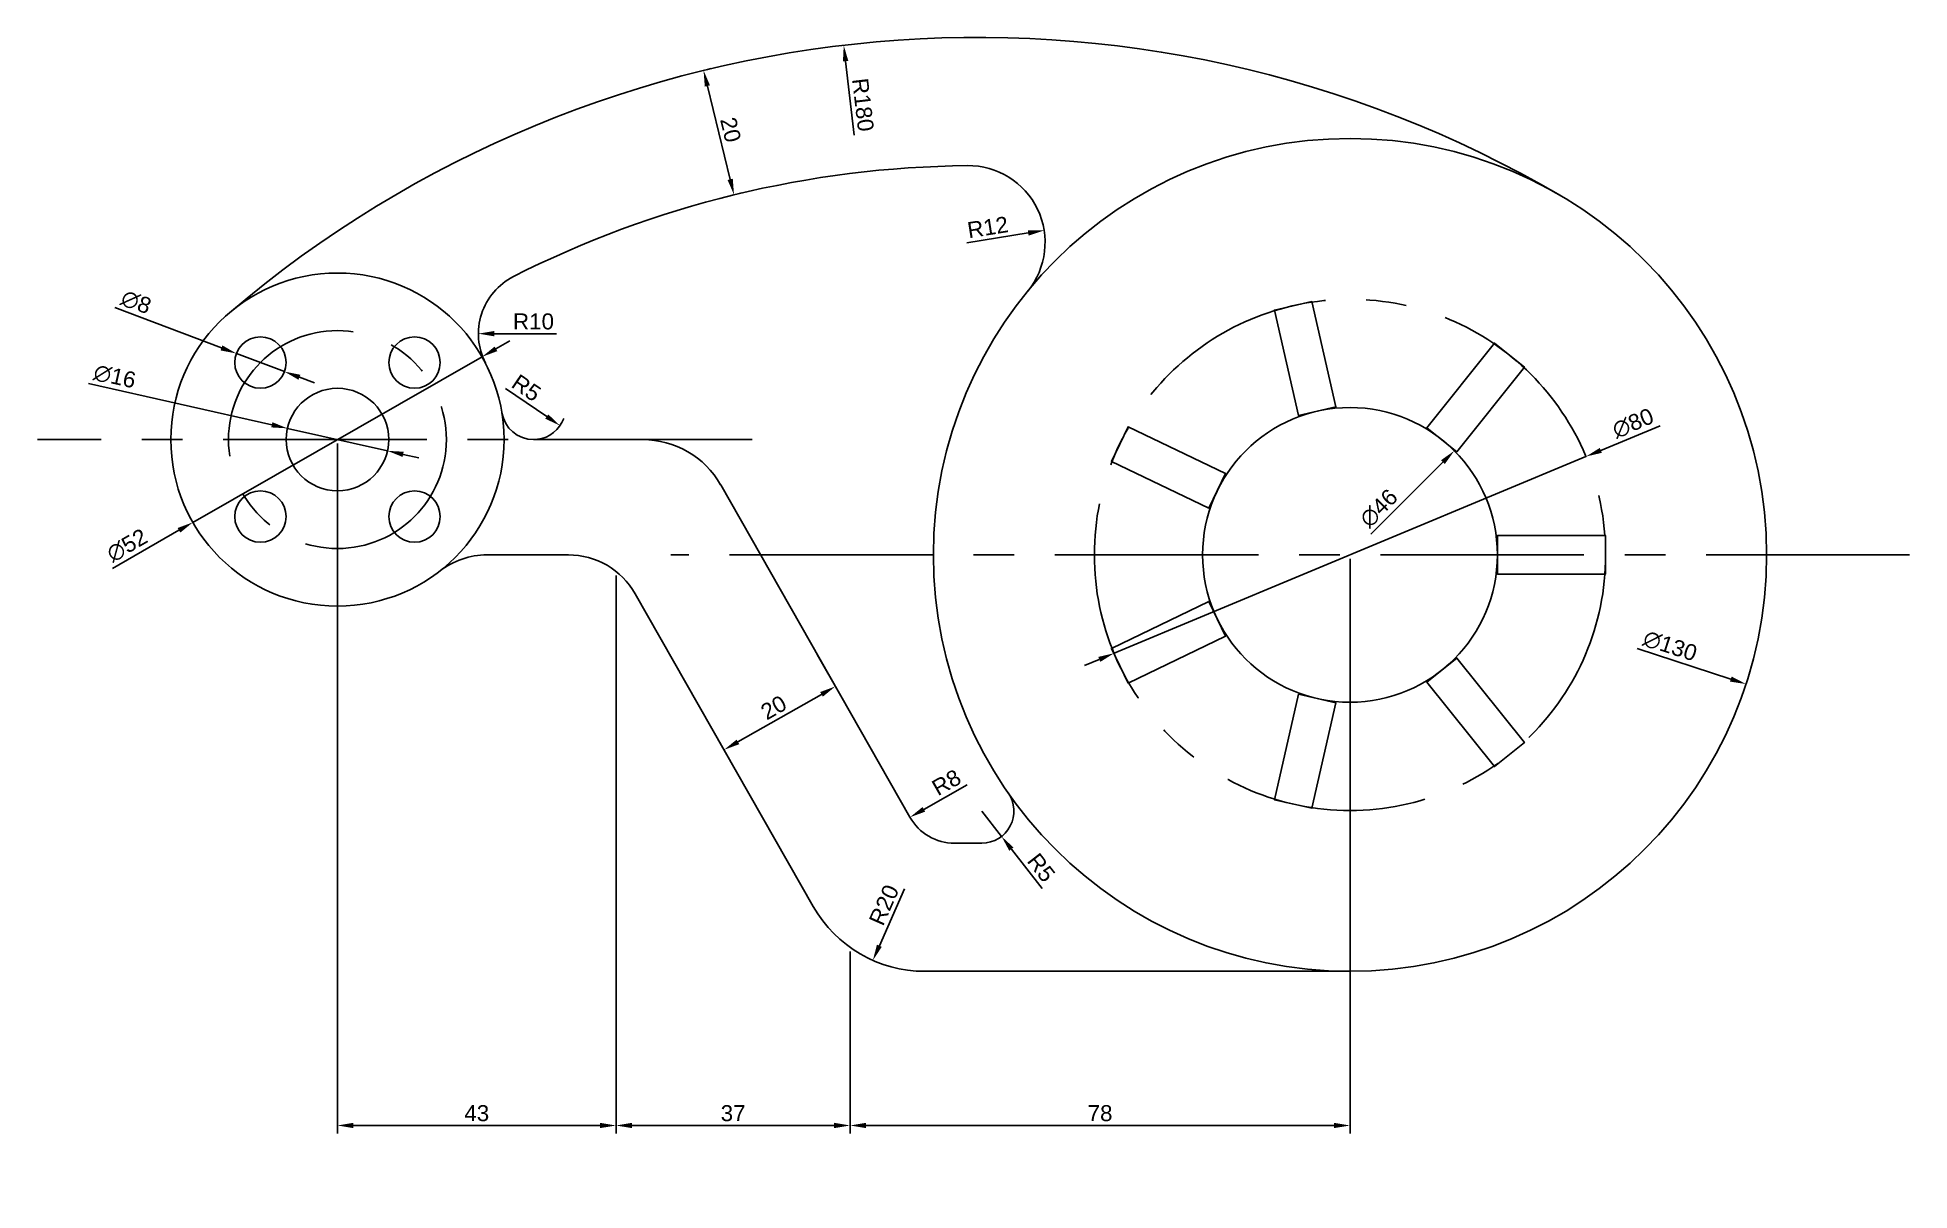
# Model space of a CAD drawing. Header units: millimetres. Extents: x 112 to 404, y 27 to 207.
import ezdxf

# ---------------------------------------------------------------- set-up
doc = ezdxf.new("R2010")
doc.units = ezdxf.units.MM
doc.linetypes.add('CENTER', pattern=[50.8, 31.75, -6.35, 6.35, -6.35])
doc.layers.get('0').update_dxf_attribs({"color": 50})
doc.layers.add('CENTER', color=70, linetype='CENTER')
doc.layers.add('DIM', color=130, linetype='Continuous')
doc.styles.get("Standard").update_dxf_attribs({"font": 'arial.ttf'})
doc.dimstyles.new('ISO-25', dxfattribs={"dimtxt": 2.5, "dimasz": 2.5, "dimexe": 1.25, "dimexo": 0.625, "dimtad": 1, "dimdec": 0, "dimtxsty": 'Standard', "dimcen": 2.5, "dimadec": 0, "dimazin": 0, "dimtfac": 1, "dimtdec": 0, "dimtmove": 0, "dimatfit": 3, "dimfxl": 1, "dimarcsym": 0})

# ---------------------------------------------------------------- blocks, each defined once
blk = doc.blocks.new('*U2')
blk.add_circle((0, 0), 4)
blk = doc.blocks.new('*U3')
at = {"color": 0, "linetype": 'ByBlock', "lineweight": -2, "transparency": 16777216}
for p, rotation in [((147.01, 156.04), 90.00000000000001), ((147.01, 132), 180), ((171.06, 132), 270)]:
    blk.add_blockref('*U2', p, dxfattribs=dict(at, rotation=rotation))
blk.add_blockref('*U2', (171.06, 156.04), dxfattribs=at)
blk = doc.blocks.new('*U4')
blk.add_lwpolyline([(-8.44, 0), (-8.44, 3), (8.44, 3), (8.44, -3), (-8.44, -3)], close=True)
blk = doc.blocks.new('*U5')
at = {"color": 0, "linetype": 'ByBlock', "lineweight": -2, "transparency": 16777216}
for p, rotation in [((310.04, 156.67), 102.8571428571429), ((336.64, 150.6), 51.4285714285714), ((288.71, 139.66), 154.2857142857142), ((288.71, 112.38), 205.7142857142857), ((336.64, 101.44), 308.5714285714285), ((310.04, 95.36), 257.1428571428571)]:
    blk.add_blockref('*U4', p, dxfattribs=dict(at, rotation=rotation))
blk.add_blockref('*U4', (348.48, 126.02), dxfattribs=at)
blk = doc.blocks.new('*D6')
at = {"layer": 'Defpoints', "color": 0, "transparency": 16777216}
for p in [(159.03, 144.02), (202.5, 123.43), (202.5, 36.95)]:
    blk.add_point(p, dxfattribs=at)
at = {"layer": 'DIM', "color": 0, "lineweight": -2, "transparency": 16777216}
for p, q in [((159.03, 143.39), (159.03, 35.7)), ((202.5, 122.81), (202.5, 35.7)), ((161.53, 36.95), (200, 36.95))]:
    blk.add_line(p, q, dxfattribs=at)
at = {"layer": 'DIM', "color": 0, "transparency": 16777216}
for points in [[(161.53, 37.37), (161.53, 36.54), (159.03, 36.95)], [(200, 37.37), (200, 36.54), (202.5, 36.95)]]:
    blk.add_solid(points, dxfattribs=at)
at = {"layer": 'DIM', "color": 0, "transparency": 16777216, "insert": (180.77, 38.86), "char_height": 2.5, "attachment_point": 5}
blk.add_mtext('43', dxfattribs=at)
blk = doc.blocks.new('*D7')
at = {"layer": 'Defpoints', "color": 0, "transparency": 16777216}
for p in [(202.5, 123.43), (239.03, 64.75), (239.03, 36.95)]:
    blk.add_point(p, dxfattribs=at)
at = {"layer": 'DIM', "color": 0, "lineweight": -2, "transparency": 16777216}
for p, q in [((202.5, 122.81), (202.5, 35.7)), ((239.03, 64.12), (239.03, 35.7)), ((205, 36.95), (236.53, 36.95))]:
    blk.add_line(p, q, dxfattribs=at)
at = {"layer": 'DIM', "color": 0, "transparency": 16777216}
for points in [[(205, 37.37), (205, 36.54), (202.5, 36.95)], [(236.53, 37.37), (236.53, 36.54), (239.03, 36.95)]]:
    blk.add_solid(points, dxfattribs=at)
at = {"layer": 'DIM', "color": 0, "transparency": 16777216, "insert": (220.77, 38.86), "char_height": 2.5, "attachment_point": 5}
blk.add_mtext('37', dxfattribs=at)
blk = doc.blocks.new('*D8')
at = {"layer": 'Defpoints', "color": 0, "transparency": 16777216}
for p in [(317.03, 126.02), (239.03, 64.75), (317.03, 36.95)]:
    blk.add_point(p, dxfattribs=at)
at = {"layer": 'DIM', "color": 0, "lineweight": -2, "transparency": 16777216}
for p, q in [((317.03, 125.39), (317.03, 35.7)), ((239.03, 64.12), (239.03, 35.7)), ((241.53, 36.95), (314.53, 36.95))]:
    blk.add_line(p, q, dxfattribs=at)
at = {"layer": 'DIM', "color": 0, "transparency": 16777216}
for points in [[(241.53, 37.37), (241.53, 36.54), (239.03, 36.95)], [(314.53, 37.37), (314.53, 36.54), (317.03, 36.95)]]:
    blk.add_solid(points, dxfattribs=at)
at = {"layer": 'DIM', "color": 0, "transparency": 16777216, "insert": (278.03, 38.86), "char_height": 2.5, "attachment_point": 5}
blk.add_mtext('78', dxfattribs=at)
blk = doc.blocks.new('*D9')
at = {"layer": 'Defpoints', "color": 0, "transparency": 16777216}
for p in [(233.6, 111), (236.73, 105.49), (219.38, 95.54)]:
    blk.add_point(p, dxfattribs=at)
at = {"layer": 'DIM', "color": 0, "lineweight": -2, "transparency": 16777216}
for p, q in [((233.9, 110.46), (237.35, 104.4)), ((221.53, 96.83), (234.56, 104.25)), ((219.08, 96.08), (218.73, 96.68))]:
    blk.add_line(p, q, dxfattribs=at)
at = {"layer": 'DIM', "color": 0, "transparency": 16777216}
for points in [[(234.36, 104.61), (234.77, 103.89), (236.73, 105.49)], [(221.32, 97.19), (221.73, 96.47), (219.35, 95.59)]]:
    blk.add_solid(points, dxfattribs=at)
at = {"layer": 'DIM', "color": 0, "transparency": 16777216, "insert": (227.1, 102.19), "char_height": 2.5, "attachment_point": 5, "rotation": 29.6499}
blk.add_mtext('20', dxfattribs=at)
blk = doc.blocks.new('*D10')
at = {"layer": 'Defpoints', "color": 0, "transparency": 16777216}
for p in [(250.66, 81.02), (242.58, 62.72)]:
    blk.add_point(p, dxfattribs=at)
at = {"layer": 'DIM', "color": 0, "lineweight": -2, "transparency": 16777216}
blk.add_line((247.52, 73.9), (243.59, 65.01), dxfattribs=at)
at = {"layer": 'DIM', "color": 0, "transparency": 16777216}
blk.add_solid([(243.21, 65.18), (243.97, 64.84), (242.58, 62.72)], dxfattribs=at)
at = {"layer": 'DIM', "color": 0, "transparency": 16777216, "insert": (244.32, 71.37), "char_height": 2.5, "attachment_point": 5, "rotation": 66.1644}
blk.add_mtext('R20', dxfattribs=at)
blk = doc.blocks.new('*D11')
at = {"layer": 'Defpoints', "color": 0, "transparency": 16777216}
for p in [(255.31, 89.02), (248.36, 85.06)]:
    blk.add_point(p, dxfattribs=at)
at = {"layer": 'DIM', "color": 0, "lineweight": -2, "transparency": 16777216}
blk.add_line((257.3, 90.15), (250.54, 86.3), dxfattribs=at)
at = {"layer": 'DIM', "color": 0, "transparency": 16777216}
blk.add_solid([(250.33, 86.66), (250.74, 85.94), (248.36, 85.06)], dxfattribs=at)
at = {"layer": 'DIM', "color": 0, "transparency": 16777216, "insert": (254.06, 90.49), "char_height": 2.5, "attachment_point": 5, "rotation": 29.6499}
blk.add_mtext('R8', dxfattribs=at)
blk = doc.blocks.new('*D12')
at = {"layer": 'Defpoints', "color": 0, "transparency": 16777216}
for p in [(259.59, 86.02), (262.66, 82.07)]:
    blk.add_point(p, dxfattribs=at)
at = {"layer": 'DIM', "color": 0, "lineweight": -2, "transparency": 16777216}
for p, q in [((259.59, 86.02), (262.66, 82.07)), ((268.98, 73.94), (264.19, 80.1))]:
    blk.add_line(p, q, dxfattribs=at)
at = {"layer": 'DIM', "color": 0, "transparency": 16777216}
blk.add_solid([(264.52, 80.35), (263.86, 79.84), (262.66, 82.07)], dxfattribs=at)
at = {"layer": 'DIM', "color": 0, "transparency": 16777216, "insert": (268.85, 77.2), "char_height": 2.5, "attachment_point": 5, "rotation": 307.8747}
blk.add_mtext('R5', dxfattribs=at)
blk = doc.blocks.new('*D13')
at = {"layer": 'Defpoints', "color": 0, "transparency": 16777216}
for p in [(181.02, 160.55), (191.02, 160.55)]:
    blk.add_point(p, dxfattribs=at)
at = {"layer": 'DIM', "color": 0, "lineweight": -2, "transparency": 16777216}
blk.add_line((193.23, 160.55), (183.52, 160.55), dxfattribs=at)
at = {"layer": 'DIM', "color": 0, "transparency": 16777216}
blk.add_solid([(183.52, 160.97), (183.52, 160.13), (181.02, 160.55)], dxfattribs=at)
at = {"layer": 'DIM', "color": 0, "transparency": 16777216, "insert": (189.62, 162.45), "char_height": 2.5, "attachment_point": 5}
blk.add_mtext('R10', dxfattribs=at)
blk = doc.blocks.new('*D14')
at = {"layer": 'Defpoints', "color": 0, "transparency": 16777216}
for p in [(189.63, 149.02), (193.76, 146.2)]:
    blk.add_point(p, dxfattribs=at)
at = {"layer": 'DIM', "color": 0, "lineweight": -2, "transparency": 16777216}
blk.add_line((185.25, 152), (191.69, 147.61), dxfattribs=at)
blk.add_arc((189.63, 149.02), 5, 277.162, 340.0382, dxfattribs=at)
at = {"layer": 'DIM', "color": 0, "transparency": 16777216}
blk.add_solid([(191.93, 147.95), (191.46, 147.27), (193.76, 146.2)], dxfattribs=at)
at = {"layer": 'DIM', "color": 0, "transparency": 16777216, "insert": (188.51, 152.08), "char_height": 2.5, "attachment_point": 5, "rotation": 325.7143}
blk.add_mtext('R5', dxfattribs=at)
blk = doc.blocks.new('*D15')
at = {"layer": 'Defpoints', "color": 0, "transparency": 16777216}
for p in [(269.3, 176.66), (257.45, 174.79)]:
    blk.add_point(p, dxfattribs=at)
at = {"layer": 'DIM', "color": 0, "lineweight": -2, "transparency": 16777216}
blk.add_line((257.25, 174.75), (266.83, 176.27), dxfattribs=at)
at = {"layer": 'DIM', "color": 0, "transparency": 16777216}
blk.add_solid([(266.76, 176.68), (266.89, 175.85), (269.3, 176.66)], dxfattribs=at)
at = {"layer": 'DIM', "color": 0, "transparency": 16777216, "insert": (260.51, 177.17), "char_height": 2.5, "attachment_point": 5, "rotation": 8.9677}
blk.add_mtext('R12', dxfattribs=at)
blk = doc.blocks.new('*D16')
at = {"layer": 'Defpoints', "color": 0, "transparency": 16777216}
for p in [(238.03, 205.58), (258.9, 26.79)]:
    blk.add_point(p, dxfattribs=at)
at = {"layer": 'DIM', "color": 0, "lineweight": -2, "transparency": 16777216}
blk.add_line((239.68, 191.52), (238.32, 203.1), dxfattribs=at)
at = {"layer": 'DIM', "color": 0, "transparency": 16777216}
blk.add_solid([(238.74, 203.14), (237.91, 203.05), (238.03, 205.58)], dxfattribs=at)
at = {"layer": 'DIM', "color": 0, "transparency": 16777216, "insert": (241.03, 196.28), "char_height": 2.5, "attachment_point": 5, "rotation": 276.6584}
blk.add_mtext('R180', dxfattribs=at)
blk = doc.blocks.new('*D17')
at = {"layer": 'Defpoints', "color": 0, "transparency": 16777216}
for p in [(216.16, 201.64), (216.16, 201.64), (220.91, 182.22)]:
    blk.add_point(p, dxfattribs=at)
at = {"layer": 'DIM', "color": 0, "lineweight": -2, "transparency": 16777216}
for p, q in [((216.77, 201.79), (217.37, 201.94)), ((220.31, 184.64), (216.75, 199.21)), ((221.52, 182.36), (222.12, 182.51))]:
    blk.add_line(p, q, dxfattribs=at)
at = {"layer": 'DIM', "color": 0, "transparency": 16777216}
for points in [[(217.16, 199.31), (216.35, 199.12), (216.16, 201.64)], [(220.72, 184.74), (219.91, 184.54), (220.91, 182.22)]]:
    blk.add_solid(points, dxfattribs=at)
at = {"layer": 'DIM', "color": 0, "transparency": 16777216, "insert": (220.38, 192.38), "char_height": 2.5, "attachment_point": 5, "rotation": 283.7376}
blk.add_mtext('20', dxfattribs=at)
blk = doc.blocks.new('*D18')
at = {"layer": 'Defpoints', "color": 0, "transparency": 16777216}
for p in [(333.31, 142.27), (300.76, 109.76)]:
    blk.add_point(p, dxfattribs=at)
at = {"layer": 'DIM', "color": 0, "lineweight": -2, "transparency": 16777216}
blk.add_line((320.26, 129.24), (331.54, 140.51), dxfattribs=at)
at = {"layer": 'DIM', "color": 0, "transparency": 16777216}
blk.add_solid([(331.24, 140.8), (331.83, 140.21), (333.31, 142.27)], dxfattribs=at)
at = {"layer": 'DIM', "color": 0, "transparency": 16777216, "insert": (321.53, 133.3), "char_height": 2.5, "attachment_point": 5, "rotation": 44.974}
blk.add_mtext('∅46', dxfattribs=at)
blk = doc.blocks.new('*D19')
at = {"layer": 'Defpoints', "color": 0, "transparency": 16777216}
for p in [(255.24, 146.18), (378.83, 105.86)]:
    blk.add_point(p, dxfattribs=at)
at = {"layer": 'DIM', "color": 0, "lineweight": -2, "transparency": 16777216}
blk.add_line((361.85, 111.4), (376.45, 106.63), dxfattribs=at)
at = {"layer": 'DIM', "color": 0, "transparency": 16777216}
blk.add_solid([(376.58, 107.03), (376.32, 106.24), (378.83, 105.86)], dxfattribs=at)
at = {"layer": 'DIM', "color": 0, "transparency": 16777216, "insert": (366.97, 111.8), "char_height": 2.5, "attachment_point": 5, "rotation": 341.9309}
blk.add_mtext('∅130', dxfattribs=at)
blk = doc.blocks.new('*D20')
at = {"layer": 'Defpoints', "color": 0, "transparency": 16777216}
for p in [(353.85, 141.37), (280.22, 110.67)]:
    blk.add_point(p, dxfattribs=at)
at = {"layer": 'DIM', "color": 0, "lineweight": -2, "transparency": 16777216}
for p, q in [((365.43, 146.19), (356.16, 142.33)), ((280.22, 110.67), (353.85, 141.37)), ((277.91, 109.71), (275.6, 108.75))]:
    blk.add_line(p, q, dxfattribs=at)
at = {"layer": 'DIM', "color": 0, "transparency": 16777216}
for points in [[(356, 142.71), (356.32, 141.95), (353.85, 141.37)], [(277.75, 110.09), (278.07, 109.32), (280.22, 110.67)]]:
    blk.add_solid(points, dxfattribs=at)
at = {"layer": 'DIM', "color": 0, "transparency": 16777216, "insert": (361.19, 146.56), "char_height": 2.5, "attachment_point": 5, "rotation": 22.6318}
blk.add_mtext('∅80', dxfattribs=at)
blk = doc.blocks.new('*D21')
at = {"layer": 'Defpoints', "color": 0, "transparency": 16777216}
for p in [(143.27, 157.45), (150.76, 154.63)]:
    blk.add_point(p, dxfattribs=at)
at = {"layer": 'DIM', "color": 0, "lineweight": -2, "transparency": 16777216}
for p, q in [((124.28, 164.61), (140.93, 158.33)), ((150.76, 154.63), (143.27, 157.45)), ((153.1, 153.75), (155.44, 152.86))]:
    blk.add_line(p, q, dxfattribs=at)
at = {"layer": 'DIM', "color": 0, "transparency": 16777216}
for points in [[(141.08, 158.72), (140.79, 157.94), (143.27, 157.45)], [(153.24, 154.14), (152.95, 153.36), (150.76, 154.63)]]:
    blk.add_solid(points, dxfattribs=at)
at = {"layer": 'DIM', "color": 0, "transparency": 16777216, "insert": (127.61, 165.47), "char_height": 2.5, "attachment_point": 5, "rotation": 339.3391}
blk.add_mtext('∅8', dxfattribs=at)
blk = doc.blocks.new('*D22')
at = {"layer": 'Defpoints', "color": 0, "transparency": 16777216}
for p in [(151.23, 145.77), (166.84, 142.26)]:
    blk.add_point(p, dxfattribs=at)
at = {"layer": 'DIM', "color": 0, "lineweight": -2, "transparency": 16777216}
for p, q in [((120.16, 152.76), (148.79, 146.32)), ((166.84, 142.26), (151.23, 145.77)), ((169.28, 141.71), (171.72, 141.17))]:
    blk.add_line(p, q, dxfattribs=at)
at = {"layer": 'DIM', "color": 0, "transparency": 16777216}
for points in [[(148.88, 146.73), (148.7, 145.92), (151.23, 145.77)], [(169.37, 142.12), (169.19, 141.31), (166.84, 142.26)]]:
    blk.add_solid(points, dxfattribs=at)
at = {"layer": 'DIM', "color": 0, "transparency": 16777216, "insert": (124.28, 153.86), "char_height": 2.5, "attachment_point": 5, "rotation": 347.32}
blk.add_mtext('∅16', dxfattribs=at)
blk = doc.blocks.new('*D23')
at = {"layer": 'Defpoints', "color": 0, "transparency": 16777216}
for p in [(181.6, 156.94), (136.47, 131.1)]:
    blk.add_point(p, dxfattribs=at)
at = {"layer": 'DIM', "color": 0, "lineweight": -2, "transparency": 16777216}
for p, q in [((183.77, 158.18), (185.94, 159.42)), ((181.6, 156.94), (136.47, 131.1)), ((123.92, 123.91), (134.3, 129.86))]:
    blk.add_line(p, q, dxfattribs=at)
at = {"layer": 'DIM', "color": 0, "transparency": 16777216}
for points in [[(183.56, 158.54), (183.97, 157.82), (181.6, 156.94)], [(134.1, 130.22), (134.51, 129.5), (136.47, 131.1)]]:
    blk.add_solid(points, dxfattribs=at)
at = {"layer": 'DIM', "color": 0, "transparency": 16777216, "insert": (126.21, 127.49), "char_height": 2.5, "attachment_point": 5, "rotation": 29.7948}
blk.add_mtext('∅52', dxfattribs=at)

msp = doc.modelspace()

# ---------------------------------------------------------------- linework, layer by layer
for p, q in [((189.63, 144.02), (206.66, 144.02)), ((218.83, 136.94), (248.36, 85.06)), ((182.36, 126.02), (195.06, 126.02)), ((205.49, 119.96), (233.28, 71.12)), ((255.31, 81.02), (259.59, 81.02)), ((317.03, 61.02), (250.66, 61.02))]:
    msp.add_line(p, q)
for centre, radius in [((317.03, 126.02), 65), ((159.03, 144.02), 26), ((159.03, 144.02), 8), ((317.03, 126.02), 23)]:
    msp.add_circle(centre, radius)
for centre, radius, start, end in [((258.9, 26.79), 180, 59.6368, 130.429), ((258.9, 26.79), 160, 90.5647, 116.9105), ((257.45, 174.79), 12, 320.7038, 90.5647), ((191.02, 160.55), 10, 116.9105, 207.3349), ((189.63, 149.02), 5, 189.2818, 270), ((206.66, 130.02), 14, 29.6499, 90), ((182.36, 114.02), 12, 90, 127.8636), ((195.06, 114.02), 12, 29.6499, 90), ((259.59, 86.02), 5, 270, 34.8499), ((255.31, 89.02), 8, 209.6499, 270), ((250.66, 81.02), 20, 209.6499, 270)]:
    msp.add_arc(centre, radius, start, end)
at = {"layer": 'CENTER'}
for p, q in [((223.76, 144.02), (112.22, 144.02)), ((404.34, 126.02), (211.06, 126.02))]:
    msp.add_line(p, q, dxfattribs=at)
for centre, radius in [((317.03, 126.02), 39.89), ((159.03, 144.02), 17)]:
    msp.add_circle(centre, radius, dxfattribs=at)

# ---------------------------------------------------------------- block references
for name in ['*U5', '*U3']:
    msp.add_blockref(name, (0, 0))

# ---------------------------------------------------------------- dimensions: what is measured, and where the dimension line sits
at = {"layer": 'DIM'}
for center, mpoint, picture, middle in [((258.9, 26.79), (238.03, 205.58), '*D16', (239.14, 196.06)), ((257.45, 174.79), (269.3, 176.66), '*D15', (260.81, 175.32)), ((191.02, 160.55), (181.02, 160.55), '*D13', (189.62, 160.55)), ((189.63, 149.02), (193.76, 146.2), '*D14', (187.44, 150.51)), ((255.31, 89.02), (248.36, 85.06), '*D11', (255, 88.84)), ((250.66, 81.02), (242.58, 62.72), '*D10', (246.06, 70.6))]:
    dim = msp.add_radius_dim(center=center, mpoint=mpoint, dimstyle='ISO-25', dxfattribs=at)
    dim.commit()
    dim.dimension.update_dxf_attribs({"geometry": picture, "text_midpoint": middle, "dimtype": 164})
for base, p1, p2, angle, picture, middle in [((216.16, 201.64), (220.91, 182.22), (216.16, 201.64), 103.7376, '*D17', (220.38, 192.38)), ((236.73, 105.49), (219.38, 95.54), (233.6, 111), 29.6499, '*D9', (227.1, 102.19))]:
    dim = msp.add_linear_dim(base=base, p1=p1, p2=p2, angle=angle, dimstyle='ISO-25', dxfattribs=at)
    dim.commit()
    dim.dimension.update_dxf_attribs({"geometry": picture, "text_midpoint": middle})
for p1, p2, picture, middle in [((150.76, 154.63), (143.27, 157.45), '*D21', (126.91, 163.62)), ((181.6, 156.94), (136.47, 131.1), '*D23', (127.19, 125.78)), ((166.84, 142.26), (151.23, 145.77), '*D22', (123.85, 151.94)), ((255.24, 146.18), (378.83, 105.86), '*D19', (366.36, 109.93)), ((300.76, 109.76), (333.31, 142.27), '*D18', (322.93, 131.9))]:
    dim = msp.add_diameter_dim_2p(p1=p1, p2=p2, dimstyle='ISO-25', dxfattribs=at)
    dim.commit()
    dim.dimension.update_dxf_attribs({"geometry": picture, "text_midpoint": middle, "dimtype": 163})
dim = msp.add_diameter_dim_2p(p1=(280.22, 110.67), p2=(353.85, 141.37), dimstyle='ISO-25', dxfattribs=at)
dim.commit()
dim.dimension.update_dxf_attribs({"geometry": '*D20', "text_midpoint": (361.19, 146.56)})
for base, p1, p2, picture, middle in [((202.5, 36.95), (159.03, 144.02), (202.5, 123.43), '*D6', (180.77, 38.86)), ((317.03, 36.95), (239.03, 64.75), (317.03, 126.02), '*D8', (278.03, 38.86)), ((239.03, 36.95), (202.5, 123.43), (239.03, 64.75), '*D7', (220.77, 38.86))]:
    dim = msp.add_linear_dim(base=base, p1=p1, p2=p2, dimstyle='ISO-25', dxfattribs=at)
    dim.commit()
    dim.dimension.update_dxf_attribs({"geometry": picture, "text_midpoint": middle})
dim = msp.add_radius_dim(center=(259.59, 86.02), mpoint=(262.66, 82.07), dimstyle='ISO-25', dxfattribs=at)
dim.commit()
dim.dimension.update_dxf_attribs({"geometry": '*D12', "text_midpoint": (268.85, 77.2)})

doc.saveas('drawing.dxf')
